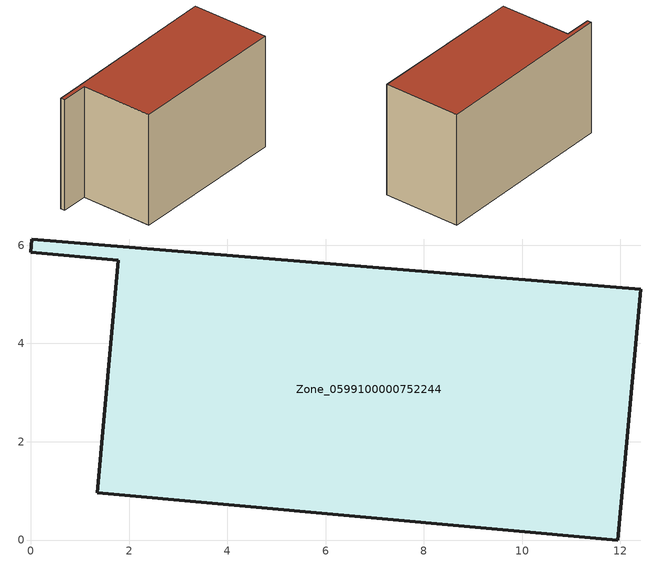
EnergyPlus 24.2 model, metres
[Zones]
Zone_0599100000752244
 floor ground (C_G): 0.03,6.12 12.41,5.1 11.95,0 1.35,0.96 1.78,5.69 0,5.85 z0
 wall outside (C_F): 12.41,5.1 0.03,6.12 0,5.85 1.78,5.69 1.35,0.96 11.95,0 12.41,5.1 z0:7.51
 roof outside (C_R): 11.95,0 12.41,5.1 0.03,6.12 0,5.85 1.78,5.69 1.35,0.96 z7.51
[BUILDING]
Pand.0599100000752244: North Axis=0; Terrain=City; Loads Convergence Tolerance Value=0.04; Temperature Convergence Tolerance Value=0.4; Solar Distribution=FullExterior; Maximum Number of Warmup Days=25; Minimum Number of Warmup Days=1
[Site:Location]
Rotterdam.The.Hague.AP_ZH_NLD Design_Conditions: Latitude=51.96; Longitude=4.45; Time Zone=1; Elevation=-4.5
[SITE:GROUNDTEMPERATURE:BUILDINGSURFACE]
18, 18, 18, 18, 18, 18, 18, 18, 18, 18, 18, 18
[MATERIAL] Thermal Absorptance=0.9; Solar Absorptance=0.7; Visible Absorptance=0.7
Name | Roughness | Thickness | Conductivity | Density | Specific Heat
G.TI.2006-2014 | MediumSmooth | 0.15 | 0.06 | 540 | 1210
F.TI.2006-2014 | Rough | 0.3 | 0.12 | 1920 | 840
R.TI.2006-2014 | MediumRough | 0.2 | 0.08 | 1500 | 1000
[CONSTRUCTION]
C_G: G.TI.2006-2014
C_F: F.TI.2006-2014
C_R: R.TI.2006-2014
[ZONE]
Zone_0599100000752244: Type=1; Multiplier=1; Ceiling Height=Autocalculate; Volume=Autocalculate; Floor Area=autocalculate; Part of Total Floor Area=Yes
[ZONEINFILTRATION:DESIGNFLOWRATE]
Infil_Zone_0599100000752244: Zone or ZoneList or Space or SpaceList=Zone_0599100000752244; Schedule=AlwaysOn; Design Flow Rate Calculation Method=Flow/Area; Flow Rate per Floor Area=0.0015; Constant Term Coefficient=1; Temperature Term Coefficient=0; Velocity Term Coefficient=0; Velocity Squared Term Coefficient=0
[HVACTEMPLATE:ZONE:IDEALLOADSAIRSYSTEM]
Zone_0599100000752244: Maximum Heating Supply Air Temperature=50; Minimum Cooling Supply Air Temperature=13; Maximum Heating Supply Air Humidity Ratio=0.0156; Minimum Cooling Supply Air Humidity Ratio=0.0077; Heating Limit=NoLimit; Cooling Limit=NoLimit; Dehumidification Control Type=ConstantSensibleHeatRatio; Cooling Sensible Heat Ratio=0.7; Dehumidification Setpoint=60; Humidification Control Type=None; Humidification Setpoint=30; Outdoor Air Method=None; Outdoor Air Flow Rate per Person=0.00944; Outdoor Air Flow Rate per Zone Floor Area=0; Outdoor Air Flow Rate per Zone=0; Demand Controlled Ventilation Type=None; Outdoor Air Economizer Type=NoEconomizer; Heat Recovery Type=None; Sensible Heat Recovery Effectiveness=0.7; Latent Heat Recovery Effectiveness=0.65
[ZONECONTROL:THERMOSTAT]
ThermostatControl_Zone_0599100000752244: Zone or ZoneList=Zone_0599100000752244; Control Type Schedule=DualSetpointControlType; Control 1=Thermostat_Zone_0599100000752244; Temperature Difference Between Cutout And Setpoint=0
[THERMOSTATSETPOINT:DUALSETPOINT]
Thermostat_Zone_0599100000752244: Heating Setpoint Temperature Schedule=HeatingSetpoint_Zone_0599100000752244; Cooling Setpoint Temperature Schedule=CoolingSetpoint_Zone_0599100000752244
[SCHEDULE:COMPACT]
HeatingSetpoint_Zone_0599100000752244: Through: 12/31, For: AllDays, Until: 24:00, 21
CoolingSetpoint_Zone_0599100000752244: Through: 12/31, For: AllDays, Until: 24:00, 24
DualSetpointControlType: Through: 12/31, For: AllDays, Until: 24:00, 4
AlwaysOn: Through: 12/31, For: AllDays, Until: 24:00, 1
